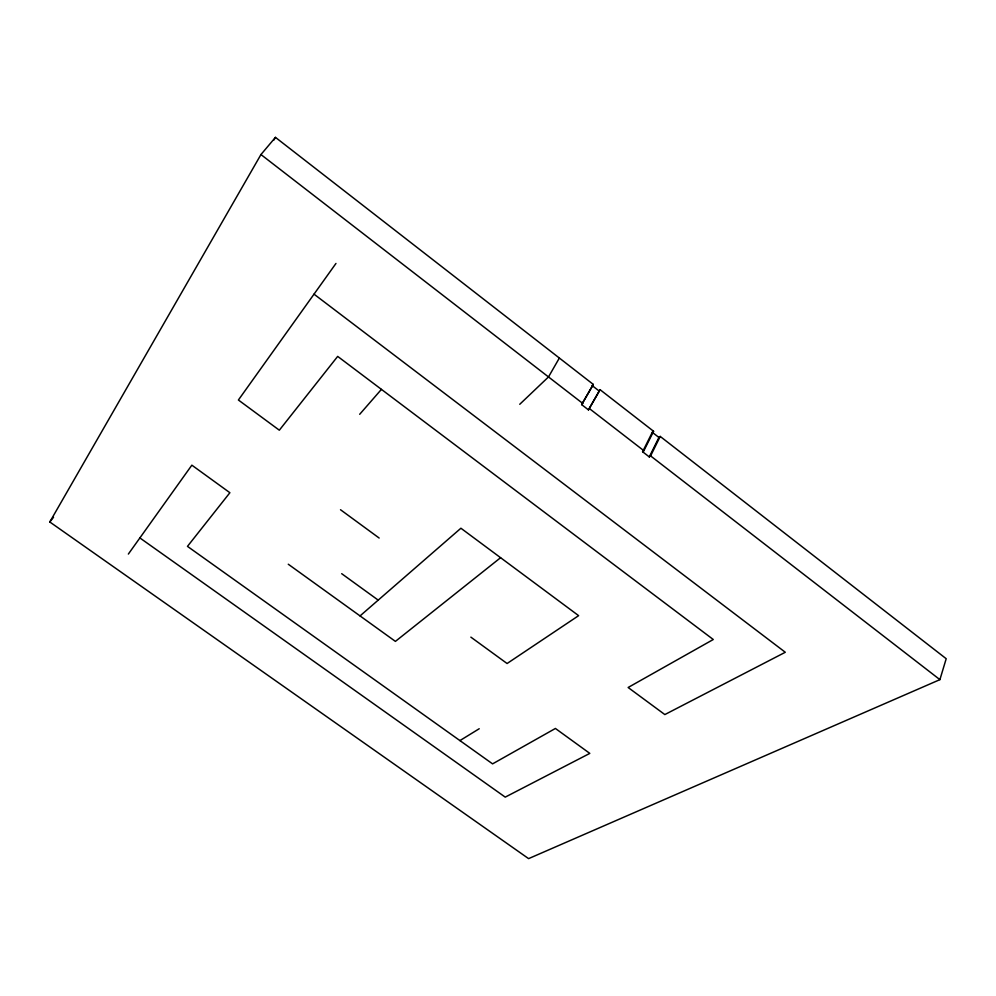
<?xml version="1.0" encoding="UTF-8"?>
<svg xmlns="http://www.w3.org/2000/svg" width="996" height="996" viewBox="0 0 996 996"><rect width="100%" height="100%" fill="white"/><g stroke="black" fill="none" stroke-linecap="round" stroke-linejoin="round"><path stroke-width="1.49" d="M939.9 679.646L946.2 658.717L660.223 436.435L658.929 437.456L649.292 456.915L642.594 451.736L652.293 432.314L653.588 431.28L600.053 389.673L588.462 409.879L581.639 404.613L593.305 384.419L275.456 137.373L260.952 154.554L49.8 521.979L528.602 858.627L939.9 679.646L650.6 455.907L649.292 456.915M650.6 455.907L660.223 436.435M642.594 451.736L643.877 450.715L653.588 431.28M588.462 409.879L600.053 389.673M581.639 404.613L593.305 384.419M559.354 358.037L548.497 376.936L519.75 404.289M273.9 140.062L275.456 137.373M128.359 554.062L191.855 465.169L229.889 492.721L187.472 546.368L492.584 763.87L555.407 728.462L589.806 753.387L505.233 797.124L139.888 537.94M335.963 263.442L238.405 400.006L279.328 430.197L337.681 356.394L713.273 639.507L628.127 687.489L664.842 714.568L785.296 652.268L314.014 294.156M49.8 521.979L53.547 517.248M359.693 414.299L381.418 389.374M360.042 615.914L460.911 528.229L578.626 615.653L507.089 663.51L470.859 637.129M500.59 557.698L395.412 641.387L288.267 564.222M459.928 740.588L479.225 728.736M341.69 573.684L378.206 600.127M340.508 509.728L379.152 538.039M260.952 154.554L582.859 403.517M589.694 408.808L643.877 450.715M592.072 385.527L598.82 390.756M652.293 432.314L658.929 437.456"/></g></svg>
